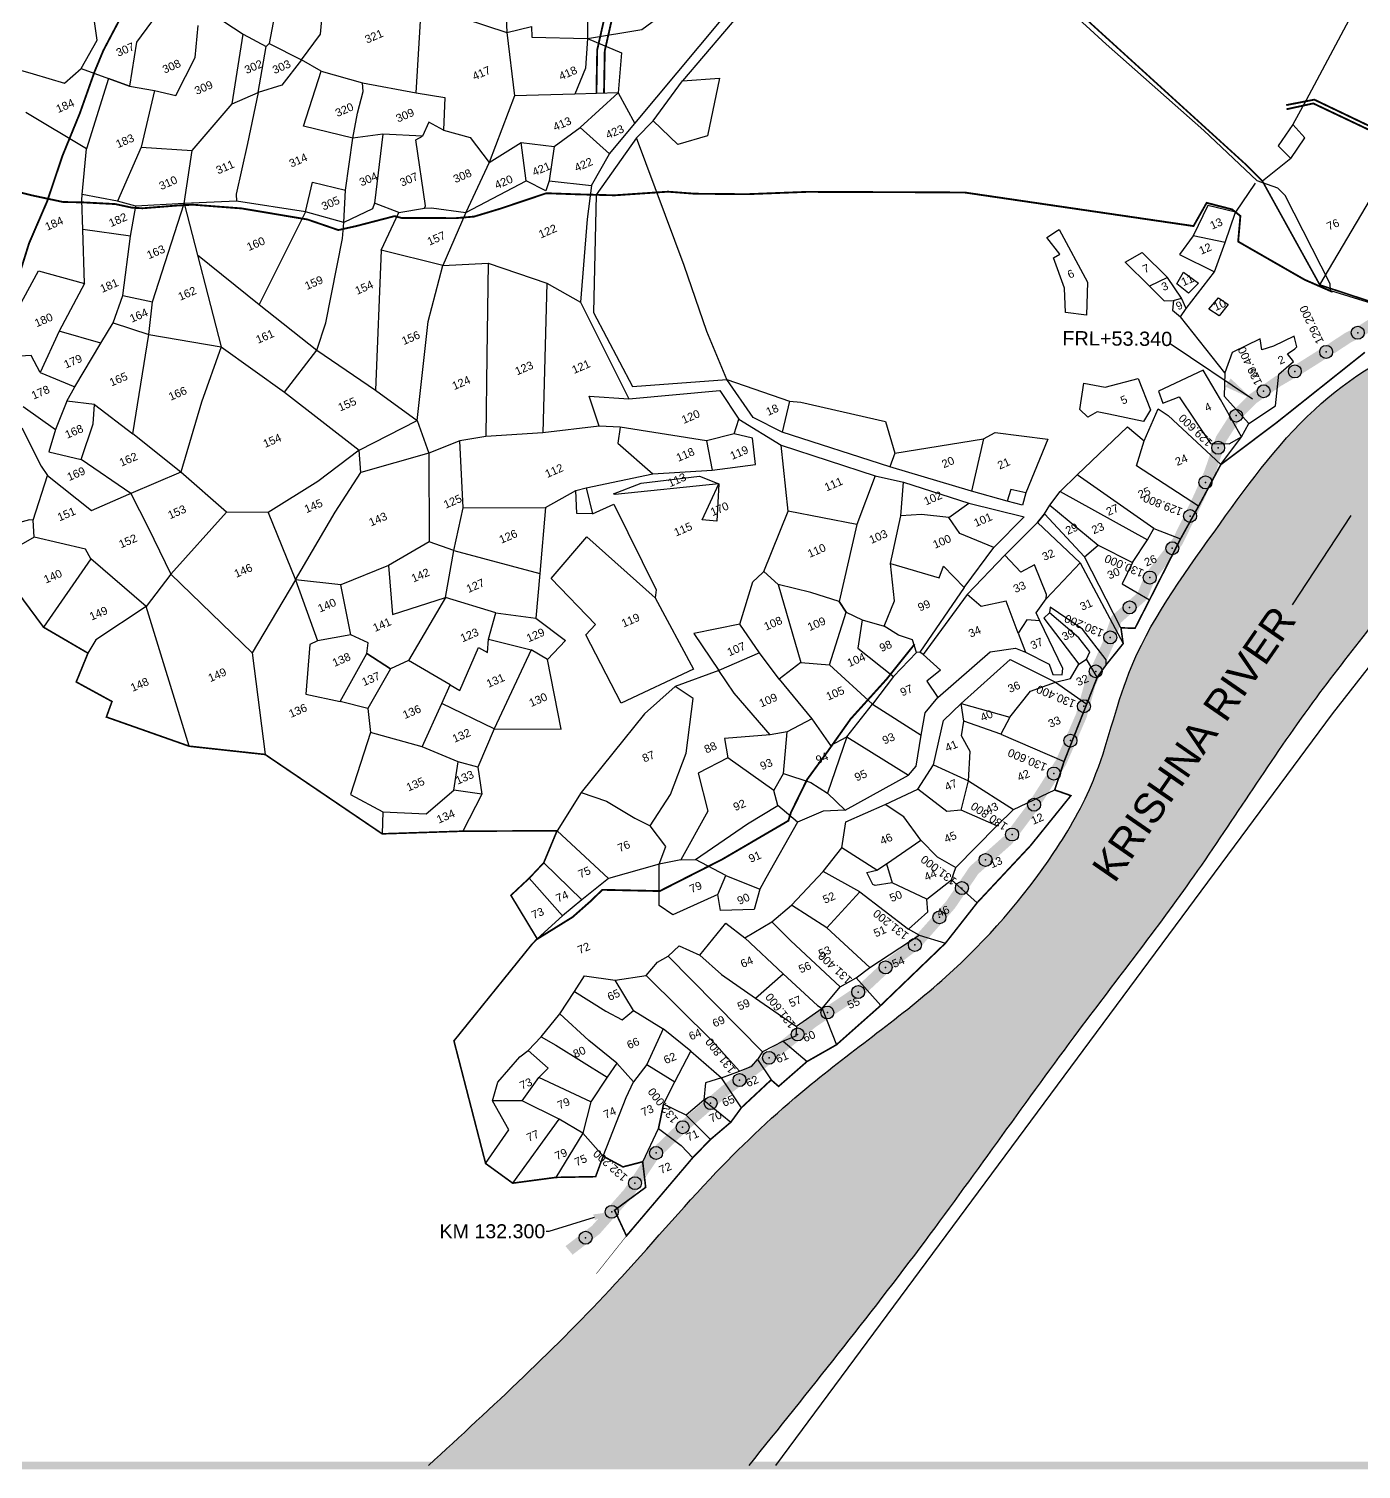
# Model space of a CAD drawing. Header units: millimetres. Extents: x 351611 to 362178, y 1842653 to 1850640.
# Drawn here: x 353673 to 357278, y 1842653 to 1846550 of the extents above; entities that cross this region are included whole.
import ezdxf
from ezdxf import colors
from ezdxf.entities.mleader import LeaderData, LeaderLine
from ezdxf.math import Vec2, Vec3

# ---------------------------------------------------------------- set-up
doc = ezdxf.new("R2010")
doc.units = ezdxf.units.MM
doc.header["$PDMODE"] = 32
doc.header["$PDSIZE"] = 35
for name, color, linetype in [('BND', 6, 'Continuous'), ('Boundary', 5, 'Continuous'), ('FRL', 3, 'Continuous'), ('Plot', 7, 'Continuous'), ('Plot NUmbers', 7, 'Continuous'), ('points', 161, 'Continuous'), ('ROAD', 1, 'Continuous'), ('ROADS', 50, 'Continuous'), ('TEXT', 7, 'Continuous')]:
    doc.layers.add(name, color=color, linetype=linetype)
doc.styles.add('FONT1', font='Arial')
doc.styles.get("Standard").update_dxf_attribs({"font": 'arial.ttf'})
doc.dimstyles.get("Standard").update_dxf_attribs({"dimtxt": 0.18, "dimasz": 0.18, "dimexe": 0.18, "dimexo": 0.0625, "dimgap": 0.09, "dimtad": 0, "dimtih": 1, "dimtoh": 1, "dimdec": 4, "dimzin": 0, "dimdsep": 46, "dimtxsty": 'Standard', "dimcen": 0.09, "dimadec": 0, "dimazin": 0, "dimtfac": 1, "dimtdec": 4, "dimtofl": 0, "dimtmove": 0, "dimatfit": 3, "dimfxl": 1, "dimtolj": 1, "dimtzin": 0, "dimarcsym": 0})

msp = doc.modelspace()

# ---------------------------------------------------------------- hatches: boundary and pattern name
h = msp.add_hatch()
h.set_pattern_fill('DASH,_O', color=4, scale=10, angle=45)
h.set_pattern_definition([(45, (0, 0), (4e-15, 44.9012806), [31.75, -31.75])])
edge = h.paths.add_edge_path()
edge.add_spline(control_points=[(361076.2, 1846537.7), (360959.7, 1846509.9), (360673.7, 1846441.6), (360272, 1846343.9), (359906.5, 1846431.1), (359626.2, 1846463), (359364.1, 1846446.6), (359104.9, 1846337), (358799.5, 1846197.8), (358471.7, 1846000.5), (358112, 1845795), (357767.7, 1845763.5), (357429.4, 1845723.5), (357120.7, 1845527.6), (356878.5, 1845184.1), (356642.8, 1844860.9), (356577, 1844537.3), (356413.4, 1844254.3), (356158.3, 1843962.3), (355809.3, 1843724.2), (355510.9, 1843444.1), (355200.5, 1843074), (354927.1, 1842822.6), (354753.9, 1842663.4)], knot_values=[0, 0, 0, 0, 360.715034, 886.041313, 1206.901347, 1473.328415, 1733.5221, 1982.292082, 2311.144252, 2740.368539, 3133.375977, 3534.049936, 3762.994726, 4150.462336, 4579.066255, 5024.529372, 5329.772665, 5552.662472, 5997.96084, 6480.06685, 6814.590068, 7222.420498, 7927.215983, 7927.215983, 7927.215983, 7927.215983], degree=3, periodic=0)
edge.add_line((354753.9, 1842663.4), (355621.9, 1842663.4))
edge.add_spline(control_points=[(355621.9, 1842663.4), (355783.3, 1842864.2), (356092.1, 1843248.2), (356473.5, 1843795), (356843.4, 1844265.1), (357126.5, 1844722), (357440.8, 1845090.2), (357609.8, 1845399.6), (357885.4, 1845552.5), (358300, 1845654), (358873.3, 1845807.6), (359412, 1845999.6), (359909.6, 1846018.1), (360371, 1846001.9), (360816.6, 1846000.3), (361086.8, 1846047.5), (361180.5, 1846063.9)], knot_values=[0, 0, 0, 0, 772.881091, 1477.556531, 1998.878309, 2567.70876, 3081.308169, 3463.429081, 3579.981676, 4014.835943, 4735.72258, 5368.465177, 5711.954778, 6220.314607, 6757.105663, 7042.147457, 7042.147457, 7042.147457, 7042.147457], degree=3, periodic=0)
edge.add_line((361180.5, 1846063.9), (361076.2, 1846537.7))
h.paths.add_polyline_path([(358890, 1846000.3), (359792.9, 1846120.2), (359776.5, 1846243.2), (358873.7, 1846123.3)], flags=24)
h.paths.add_polyline_path([(356617.4, 1844206.5), (357135.8, 1844955.3), (357033.8, 1845025.9), (356515.3, 1844277.1)], flags=24)
h.paths.add_polyline_path([(355416.8, 1843182.6), (355298.6, 1843334.7), (355256.6, 1843302.2), (355374.9, 1843150)], flags=24)
h.paths.add_polyline_path([(359901.5, 1846277.1), (359998.9, 1846446.8), (359952.1, 1846473.6), (359854.7, 1846303.9)], flags=24)

# ---------------------------------------------------------------- linework, layer by layer
at = {"const_width": 20}
msp.add_lwpolyline([(351620.9, 1850630.1), (362168, 1850630.1), (362168, 1842663.4), (351620.9, 1842663.4)], close=True, dxfattribs=at)
msp.add_lwpolyline([(355694.2, 1842663.4), (357200.8, 1844696.5), (357405.1, 1844958.1), (357823.4, 1845467.9), (358417.8, 1845621.2), (359056.2, 1845825.6), (359687.4, 1845975.9), (360470.4, 1845957.4)])
at = {"color": 4}
for points in [[(354753.9, 1842663.4), (355259.6, 1843154.4), (355533.2, 1843456.8), (355777.8, 1843685), (356154.7, 1843985.6), (356446.8, 1844321.7), (356553.7, 1844517.3), (356649.7, 1844807), (356880.1, 1845188.3), (357151.9, 1845519.7), (357485.3, 1845717.1), (357710.9, 1845756), (358106, 1845823), (358459.3, 1845995), (358832.6, 1846206.9), (359130.3, 1846346.6), (359364.1, 1846431.8), (359623.2, 1846455.3), (359888.2, 1846428.2), (360205.3, 1846379.3), (360725.4, 1846453.7), (361076.2, 1846537.7)], [(355621.9, 1842663.4), (356099, 1843271.4), (356514.7, 1843840.4), (356826.3, 1844258.4), (357147.7, 1844727.7), (357455, 1845139.2), (357691.7, 1845439.2), (357792.2, 1845498.3), (358205.9, 1845632.1), (358900.4, 1845825.6), (359511.1, 1845991), (359853.9, 1846012.7), (360362.2, 1846004.8), (360898.8, 1846020.6), (361180.5, 1846063.9)]]:
    msp.add_spline(points, degree=3, dxfattribs=at)
at = {"linetype": 'Continuous'}
for p in [(357269, 1845727.7), (357183.6, 1845676), (357098.8, 1845623.1), (357014.4, 1845569.5), (356939.8, 1845503.5), (356891.3, 1845416.7), (356856.9, 1845322.9), (356815.3, 1845232), (356767.2, 1845144.7), (356706.3, 1845065.5), (356651.7, 1844984.8), (356599.3, 1844903.6), (356559.9, 1844811.8), (356528, 1844717.3), (356491.6, 1844624.3), (356446.7, 1844535.3), (356393.1, 1844450.9), (356333.7, 1844370.4), (356261.8, 1844301.5), (356197.8, 1844225.5), (356137, 1844146.4), (356070.6, 1844071.6), (355991.2, 1844010.9), (355917, 1843944.1), (355833.7, 1843888.8), (355753.3, 1843829.5), (355675.8, 1843766.3), (355596, 1843706.1), (355517.8, 1843643.8), (355442.1, 1843578.5), (355370.3, 1843508.9), (355313.1, 1843427.2), (355250.2, 1843349.6), (355179.4, 1843279.6)]:
    msp.add_point(p, dxfattribs=at)
at = {"layer": 'BND', "lineweight": 30, "const_width": 4.33}
for points in [[(357429.3, 1845770.8), (357166.6, 1845857), (357011.1, 1846137.9), (356969.1, 1846180.3), (356505.8, 1846601.6), (356084.5, 1846969.4), (356071.1, 1846963.7)], [(357288.5, 1845674.9), (357048.5, 1845483.9), (356898.4, 1845371.1), (356838.3, 1845258.6), (356789.3, 1845169.9), (356705.7, 1845005.3), (356666.4, 1844928.5), (356628.3, 1844929.4), (356634.2, 1844886.8), (356587.9, 1844829.2), (356564.2, 1844796), (356535.6, 1844723.3), (356474.5, 1844568.3), (356448.9, 1844491), (356492.7, 1844475.6), (356383.4, 1844340.2), (356239.1, 1844185.9), (356153.2, 1844076.3), (355978.2, 1843908), (355858.2, 1843801.5), (355778.8, 1843756.4), (355701.7, 1843689), (355681.6, 1843706.6), (355601.1, 1843631.4), (355572.5, 1843592.2), (355517, 1843545.1), (355469.3, 1843495.9), (355290, 1843284.6), (355257.8, 1843354), (355342, 1843415.9), (355333.9, 1843485.1), (355280.6, 1843471.2), (355227, 1843500.2), (355206.5, 1843444.8), (355099.2, 1843442.8), (354982.1, 1843427.2), (354908.9, 1843480.3), (354823.1, 1843812.1), (355034.5, 1844073.8), (355048.5, 1844088.1), (354977.3, 1844205.8), (355027, 1844252.3), (355066.1, 1844293.8), (355102.2, 1844380.5), (354847.1, 1844379.4), (354628.9, 1844372.2), (354312.1, 1844586.9), (354106.5, 1844609.3), (353882.5, 1844688.2), (353897.7, 1844730.3), (353800.9, 1844783.1), (353832.7, 1844861), (353712.4, 1844931.2), (353578, 1845112.6)]]:
    msp.add_lwpolyline(points, dxfattribs=at)
at = {"layer": 'Boundary', "const_width": 1.44}
msp.add_lwpolyline([(355290, 1843284.6), (355208.6, 1843182.2)], dxfattribs=at)
at = {"layer": 'FRL', "color": 84, "const_width": 30}
msp.add_lwpolyline([(357324.2, 1845762.2), (357273.2, 1845729.8), (357242.2, 1845714.2), (357205, 1845689.6), (357157.8, 1845659.6), (357111.3, 1845630.3), (357053.4, 1845596.7), (356984.1, 1845548.3), (356939.4, 1845503.1), (356899.3, 1845440.5), (356868.6, 1845349.8), (356841.6, 1845287.5), (356813, 1845227.2), (356781.5, 1845163), (356707.1, 1845067.4), (356686.1, 1845015.5), (356615.4, 1844952.2), (356594.4, 1844889), (356544.8, 1844777.7), (356520.9, 1844691.6), (356466.1, 1844565.7), (356388.9, 1844444.3), (356322.7, 1844355.6), (356230.7, 1844273.9), (356166.6, 1844179.7), (356070.9, 1844071.8), (355997.2, 1844016.5), (355926.7, 1843950.6), (355794.8, 1843862.9), (355727.1, 1843808.4), (355656.8, 1843750.6), (355557, 1843677.6), (355436.9, 1843574.1), (355363.2, 1843502.1), (355295.1, 1843400.4), (355207.1, 1843300.9), (355137.1, 1843247.1), (355134.7, 1843245.1)], dxfattribs=at)
at = {"layer": 'Plot'}
for points in [[(353814.7, 1846442.5), (353857.2, 1846519), (353848.5, 1846582.3), (353866.4, 1846612.9), (353872.8, 1846623.4), (353867.8, 1846658.2), (353871.5, 1846778.4), (353876.9, 1846835.6), (353919.5, 1846877.7), (353944.3, 1846987.3), (353963.7, 1847094.6), (353871.5, 1847130.7)], [(355081.2, 1846139.2), (355195.1, 1846125.9), (355244.1, 1846212), (355312.8, 1846293.9), (355601.7, 1846639.7), (355859.3, 1846974.5), (355888.4, 1847011.9)], [(355914.1, 1847000.3), (355669.2, 1846677.3), (355442, 1846409.6), (355542, 1846416.5), (355509.3, 1846260.4), (355429.2, 1846237.5), (355362, 1846301), (355442, 1846409.6)], [(354755, 1846765.4), (354827.6, 1846750.2), (354865.2, 1846744.4), (354864.6, 1846686.9), (354960.2, 1846680.8), (354966.6, 1846540.2)], [(355218.2, 1846748.5), (355184.1, 1846643.1), (355184.4, 1846523.9)], [(354200.4, 1846570.2), (354252.5, 1846535.5), (354315, 1846502.5), (354322.9, 1846510.7), (354410.6, 1846466.1), (354462.1, 1846535.7), (354476.6, 1846697.9)], [(358264.6, 1845999.6), (358209.2, 1846054.1), (358176.3, 1846077.3), (358082, 1846159.8), (357863.3, 1846309.7), (357841.5, 1846294.6), (357717.9, 1846414.4), (357596.7, 1846504.1), (357344.7, 1846714.7), (357309.6, 1846674.2), (357251.8, 1846586.9), (357129.5, 1846357.3), (357093, 1846291.5), (357054.1, 1846233.8), (357088, 1846199.1), (357011.1, 1846137.9)], [(354720.5, 1846377.1), (354735.5, 1846616)], [(354735.5, 1846616), (354966.6, 1846540.2), (355033.2, 1846556.1), (355033.8, 1846527.6), (355184.4, 1846523.9), (355331.9, 1846548.4), (355402.7, 1846600.8)], [(353618.5, 1846579.7), (353589.9, 1846455.1), (353684.6, 1846428.1), (353768.9, 1846402.6), (353814.7, 1846442.5), (353887.8, 1846415.3), (353945.5, 1846394.8), (354013, 1846383.2), (354070.4, 1846369.2), (354122.6, 1846472), (354131.1, 1846558.6)], [(354337.8, 1846585.6), (354322.9, 1846510.7)], [(354966.6, 1846540.2), (354987.1, 1846369.1), (354918.4, 1846188.5), (354855, 1846052.7), (354793.1, 1845909.8), (354626.2, 1845950.8), (354674.4, 1846053.4), (354608.3, 1846078.1), (354602.7, 1846062.9), (354524.8, 1846025.7), (354421.7, 1846054.7), (354234.4, 1846083.6), (354093.1, 1846077.7), (353962.5, 1846070.6), (353912.6, 1846083.6), (353817.1, 1846101.8), (353828.8, 1846225.2), (353664.3, 1846323.4)], [(354004.4, 1846568.6), (353963.9, 1846513.7), (353945.5, 1846394.8), (353887.8, 1846415.3), (353828.8, 1846225.2)], [(354093.1, 1846077.7), (354115, 1846221.1), (354223, 1846347.2), (354252.5, 1846535.5)], [(354223, 1846347.2), (354293.7, 1846377.8), (354315, 1846502.5)], [(355184.4, 1846523.9), (355179.2, 1846443.4), (355149.9, 1846373.1)], [(355184.4, 1846523.9), (355276.9, 1846484.9), (355267.4, 1846376.4), (355312.8, 1846293.9)], [(354410.6, 1846466.1), (354357.4, 1846398), (354293.7, 1846377.8), (354264.8, 1846239.4), (354233.9, 1846102.7), (354234.4, 1846083.6)], [(354421.7, 1846054.7), (354440.3, 1846134.9), (354529.3, 1846113.3), (354549.4, 1846254.5), (354416.3, 1846286.8), (354463.6, 1846435.2), (354410.6, 1846466.1)], [(354463.6, 1846435.2), (354575.5, 1846403.6), (354720.5, 1846377.1), (354798.3, 1846364.6), (354794.7, 1846275.5), (354866.9, 1846255.8), (354918.4, 1846188.5), (355004.9, 1846242.9), (355094.8, 1846231.3), (355165.1, 1846283.2), (355267.4, 1846376.4), (355149.9, 1846373.1), (354987.1, 1846369.1)], [(354013, 1846383.2), (353977.1, 1846229.9), (353912.6, 1846083.6)], [(354794.7, 1846275.5), (354755.2, 1846297.1), (354738.3, 1846259.7), (354630.8, 1846265.2), (354549.4, 1846254.5), (354562.3, 1846321.6), (354577.5, 1846380.7), (354575.5, 1846403.6)], [(354630.8, 1846265.2), (354608.3, 1846078.1)], [(355165.1, 1846283.2), (355244.1, 1846212)], [(355362, 1846301), (355317.3, 1846255.5), (355208.4, 1846100.5), (355200.8, 1845782.6), (355306.7, 1845582.7), (355561.2, 1845601.6), (355507.6, 1845731.6), (355446.5, 1845909.8), (355317.3, 1846255.5)], [(357088, 1846199.1), (357125.7, 1846255.3), (357093, 1846291.5)], [(353977.1, 1846229.9), (354115, 1846221.1)], [(354674.4, 1846053.4), (354743.3, 1846064.6), (354746, 1846071.5), (354720, 1846249.3), (354738.3, 1846259.7)], [(354743.3, 1846064.6), (354762.8, 1846065.3), (354855, 1846052.7), (355018.4, 1846138.4), (355004.9, 1846242.9)], [(355094.8, 1846231.3), (355081.2, 1846139.2), (355071.8, 1846111.8), (355018.4, 1846138.4)], [(354364.6, 1845567), (354451.7, 1845680.4), (354476.2, 1845754.8), (354521.5, 1845983.2), (354524.8, 1846025.7), (354529.3, 1846113.3)], [(355195.1, 1846125.9), (355183.4, 1846034.9), (355165.6, 1845810.6)], [(356991.9, 1846132.5), (356938.4, 1846054.2)], [(357166.6, 1845857), (357314.9, 1846108.7), (357498, 1845992.2), (357429.3, 1845770.8)], [(353367.4, 1845846.1), (353487.4, 1845820.9), (353551.7, 1845805.4), (353634.9, 1845777.4), (353698.9, 1845894.9), (353823, 1845861.3), (353818.6, 1846007.3), (353816.1, 1846086.3), (353817.1, 1846101.8)], [(353775.1, 1845542.8), (353797.2, 1845581.1), (353867.6, 1845699.9), (353900.8, 1845754.8), (353926.8, 1845828.4), (353947.9, 1845989.3), (353962.5, 1846070.6)], [(354093.1, 1846077.7), (354193.4, 1845689.5), (354139.7, 1845540.4), (354084.2, 1845350.2), (353948.4, 1845292.9), (353814.7, 1845385.1)], [(353850.3, 1845534.1), (353954.5, 1845454.1), (353997.6, 1845722.9), (354007.1, 1845811.8), (354093.1, 1846077.7)], [(354093.1, 1846077.7), (354093.1, 1846077.7)], [(356804.6, 1845793.1), (356881.1, 1845892.5), (356910, 1845971.7), (356938.4, 1846054.2), (356863.6, 1846072.4), (356824.1, 1845990.3), (356786.9, 1845939.4), (356881.1, 1845892.5)], [(354421.7, 1846054.7), (354296.1, 1845804.3)], [(353947.9, 1845989.3), (353818.6, 1846007.3)], [(356428, 1845985.8), (356456.9, 1846004.6), (356460.9, 1846007.1), (356537.5, 1845864.7), (356534.6, 1845775.7), (356478.2, 1845783), (356475.2, 1845848.5), (356445.7, 1845930.2), (356463.1, 1845940.7), (356428, 1845985.8)], [(356910, 1845971.7), (356824.1, 1845990.3)], [(353900.8, 1845754.8), (353997.6, 1845722.9), (354193.4, 1845689.5), (354364.6, 1845567), (354566.2, 1845409.8), (354723.2, 1845490.8), (354753.3, 1845758.6), (354793.1, 1845909.8), (354915.5, 1845915.9), (355074.3, 1845862.1), (355165.6, 1845810.6), (355296.4, 1845549.1), (355542.5, 1845571.7), (355594.1, 1845494), (355708.9, 1845423.6), (355963.2, 1845341.1), (356039.4, 1845323.3), (356216.4, 1845267.2), (356366, 1845229.7), (356283.8, 1845146.8), (356192.6, 1845185.1), (356162.8, 1845227.6), (356216.4, 1845267.2)], [(354129.2, 1845938.8), (354296.1, 1845804.3), (354451.7, 1845680.4), (354610.6, 1845572.5), (354723.2, 1845490.8)], [(354626.2, 1845950.8), (354610.6, 1845572.5)], [(354915.5, 1845915.9), (354911.8, 1845665), (354909.5, 1845447.3)], [(356639.2, 1845918.4), (356686, 1845945.1), (356754.1, 1845877.6), (356705.2, 1845853.5), (356639.2, 1845918.4)], [(356705.2, 1845853.5), (356745.2, 1845814.2), (356770.6, 1845815.1), (356792.2, 1845821.7), (356754.1, 1845877.6)], [(356779.1, 1845860.3), (356797.9, 1845891.7), (356838.3, 1845861.7), (356810.6, 1845834.7), (356779.1, 1845860.3)], [(353823, 1845861.3), (353755, 1845732.5), (353703.2, 1845620), (353678.7, 1845665.9), (353602.6, 1845661.4)], [(355074.3, 1845862.1), (355063.4, 1845456.7), (354909.5, 1845447.3), (354839.4, 1845435.7), (354755.3, 1845401.6), (354570.8, 1845349.6), (354566.2, 1845409.8), (354455, 1845325.7), (354319.9, 1845241.9), (354207.3, 1845242.3), (354084.2, 1845350.2), (353954.5, 1845454.1)], [(353926.8, 1845828.4), (354007.1, 1845811.8)], [(356770.6, 1845815.1), (356767.4, 1845788.6), (356789.5, 1845770.7), (356804.6, 1845793.1), (356792.2, 1845821.7)], [(356866.4, 1845792), (356892.5, 1845821.9), (356918.1, 1845804.2), (356894.3, 1845773.7), (356866.4, 1845792)], [(356909.7, 1845619), (356789.5, 1845770.7)], [(353867.6, 1845699.9), (353755, 1845732.5)], [(356898.4, 1845371.1), (356954.1, 1845445.9), (356974.5, 1845482.4), (357046.9, 1845530.4), (357055.9, 1845615.8), (357095.3, 1845649.6), (357079.2, 1845670.8), (357098.7, 1845684.3), (357104.2, 1845689.4), (357097, 1845718.5), (357041.1, 1845691.2), (357009.1, 1845681.3), (357004.8, 1845711.4), (356929, 1845674), (356909.7, 1845619), (356908, 1845556), (356974.5, 1845482.4)], [(353703.2, 1845620), (353797.2, 1845581.1)], [(355561.2, 1845601.6), (355730.9, 1845542.8), (355762.3, 1845539.9), (355991.1, 1845487.6), (356016.4, 1845401.6), (356256.6, 1845440.7), (356287.7, 1845457.8), (356430.2, 1845439.7), (356370.9, 1845294.7), (356361.4, 1845261.2), (356320.2, 1845272.1), (356223.4, 1845299.1), (356002.8, 1845365.1), (355711.1, 1845458.9), (355633.2, 1845498.2), (355561.2, 1845601.6)], [(356527.6, 1845591.5), (356585.7, 1845580.3), (356674.9, 1845603.7), (356708.5, 1845519.5), (356689.6, 1845487.9), (356595.1, 1845507.3), (356564.2, 1845514), (356538.3, 1845499.8), (356517.2, 1845520.6), (356527.6, 1845591.5)], [(356954.1, 1845445.9), (356897.9, 1845547.3), (356851, 1845626.4), (356729.6, 1845569.7), (356741.4, 1845537.3), (356785.9, 1845554.3), (356870.4, 1845428.1), (356921.4, 1845427.1), (356954.1, 1845445.9)], [(353657, 1845528.2), (353744.8, 1845466), (353726.6, 1845405.4), (353814.7, 1845385.1), (353846.7, 1845481.6), (353850.3, 1845534.1), (353775.1, 1845542.8), (353744.8, 1845466)], [(355216.2, 1845474.7), (355188.7, 1845556.3), (355296.4, 1845549.1)], [(355730.9, 1845542.8), (355711.1, 1845458.9)], [(354723.2, 1845490.8), (354755.3, 1845401.6)], [(354848.5, 1845253.9), (355070.9, 1845254.6), (355152.6, 1845301.2), (355181.3, 1845308.6), (355361.3, 1845345.7), (355521.7, 1845356.2), (355639, 1845371.1), (355631.4, 1845442.7), (355581.3, 1845454.5), (355594.1, 1845494)], [(356313.6, 1845125.8), (356402.3, 1845214.7), (356421.6, 1845237.8), (356436.2, 1845261.4), (356463.5, 1845297.9), (356509.9, 1845343), (356645.6, 1845473.7), (356691.2, 1845435), (356728.7, 1845521.8), (356756.2, 1845504.2), (356898.4, 1845371.1)], [(353320.4, 1845367.6), (353328.7, 1845376.4), (353398.3, 1845405.5), (353457.4, 1845427.1), (353567, 1845452.5), (353629.7, 1845470.7), (353653.8, 1845471), (353705.8, 1845366.7), (353723.2, 1845341.5), (353842.1, 1845246.5), (353943.1, 1845291.2), (353943.1, 1845291.2), (353948.4, 1845292.9), (353995.9, 1845200.7), (354056.8, 1845074.3), (353990.3, 1844987.6), (353853.8, 1844897.2), (353832.7, 1844861)], [(355581.3, 1845454.5), (355506.2, 1845435.5), (355272.9, 1845472.7), (355216.2, 1845474.7), (355063.4, 1845456.7)], [(355272.9, 1845472.7), (355267, 1845429), (355361.3, 1845345.7)], [(354823, 1845139), (354848.5, 1845253.9), (354839.4, 1845435.7)], [(355506.2, 1845435.5), (355521.7, 1845356.2)], [(356013.1, 1844797.5), (355956.1, 1844722.9), (355839.2, 1844829.6), (355884.6, 1844971.5), (355866, 1845001.1), (355788.7, 1845024.9), (355700.4, 1845047), (355662.1, 1845082.1), (355727.3, 1845245.1), (355708.9, 1845423.6)], [(356256.6, 1845440.7), (356223.4, 1845299.1)], [(356838.3, 1845258.6), (356669.9, 1845367.7), (356691.2, 1845435)], [(354755.3, 1845401.6), (354756.3, 1845161.9), (354645.6, 1845097.8), (354516.9, 1845046)], [(356016.4, 1845401.6), (356002.8, 1845365.1)], [(353684.8, 1845221.1), (353674.5, 1845221.4), (353638.2, 1845211.9), (353546.2, 1845255), (353552.1, 1845330.4), (353485, 1845333.2), (353434.6, 1845160.7)], [(353687.1, 1845175), (353684.8, 1845221.1), (353723.2, 1845341.5)], [(354544.4, 1844910.5), (354516.9, 1845046), (354394.4, 1845059), (354501.8, 1845242.4), (354570.8, 1845349.6)], [(355255.1, 1845292.1), (355329.9, 1845321.1), (355487.6, 1845339.9), (355540, 1845319.2), (355534.5, 1845218), (355494.6, 1845221.4), (355540, 1845319.2), (355259.4, 1845290.1), (355255.1, 1845292.1)], [(355963.2, 1845341.1), (355913.7, 1845209.1), (355866, 1845001.1), (355884.6, 1844971.5), (355927.7, 1844951.6), (355987.3, 1844934.2), (356015.7, 1845002.9), (356005, 1845103.7), (356032.6, 1845232.7)], [(356717.1, 1845198.4), (356509.9, 1845343)], [(355181.3, 1845308.6), (355198.1, 1845237.8), (355156, 1845239), (355152.6, 1845301.2)], [(356162.8, 1845227.6), (356088.9, 1845235.9), (356032.6, 1845232.7), (356039.4, 1845323.3)], [(356370.9, 1845294.7), (356330.2, 1845303.7), (356320.2, 1845272.1)], [(356463.5, 1845297.9), (356700, 1845167.4)], [(355070.9, 1845254.6), (355056, 1845076.5), (355044.6, 1844956.1), (355124.7, 1844895.5), (355076, 1844843.7), (355031.8, 1844869.8), (354932.4, 1844656.5), (354790.1, 1844724.9)], [(355198.1, 1845237.8), (355255.7, 1845263.8), (355370.5, 1845032.4), (355367.4, 1845011.1), (355471.4, 1844817.5), (355275.3, 1844725.5), (355179.7, 1844910.3), (355205.8, 1844938.9), (355085.9, 1845062.9), (355182.9, 1845175.9), (355367.4, 1845011.1)], [(356436.2, 1845261.4), (356566.4, 1845152.9), (356659.9, 1845106.6), (356631.2, 1845048.5), (356705.7, 1845005.3)], [(354207.3, 1845242.3), (354056.8, 1845074.3), (354277.2, 1844861.5), (354312.1, 1844586.9)], [(354319.9, 1845241.9), (354394.4, 1845059), (354277.2, 1844861.5)], [(355913.7, 1845209.1), (355727.3, 1845245.1)], [(356628.3, 1844929.4), (356529.7, 1845121.8), (356421.6, 1845237.8), (356402.3, 1845214.7)], [(356517.6, 1845105.1), (356402.3, 1845214.7)], [(353840.6, 1845116.1), (353826.4, 1845142.4), (353687.1, 1845175), (353578, 1845112.6)], [(356659.9, 1845106.6), (356700, 1845167.4), (356717.1, 1845198.4), (356789.3, 1845169.9)], [(354813.3, 1844775.6), (354838.8, 1844759.8), (354890, 1844876.5), (354913.8, 1844862.5), (354916.2, 1844898.9), (354936.7, 1844970.4), (354800.7, 1845011.8), (354823, 1845139), (354756.3, 1845161.9)], [(354823, 1845139), (355056, 1845076.5)], [(356005, 1845103.7), (356136.3, 1845064.4), (356148.2, 1845095.9), (356203.5, 1845038.2), (356283.8, 1845146.8)], [(356529.7, 1845121.8), (356566.4, 1845152.9)], [(353990.3, 1844987.6), (353840.6, 1845116.1), (353712.4, 1844931.2)], [(354645.6, 1845097.8), (354657, 1844965.5), (354800.7, 1845011.8), (354699.8, 1844840.7), (354651.5, 1844818.6), (354587.3, 1844859.7)], [(356408.7, 1844948.8), (356398.7, 1844970.5), (356426, 1845008.2), (356426.4, 1845019.8), (356394.6, 1845099.7), (356357.2, 1845080.5), (356313.6, 1845125.8), (356212.1, 1845020)], [(356426, 1845008.2), (356517.6, 1845105.1), (356634.2, 1844886.8)], [(354394.4, 1845059), (354454, 1844894.3), (354433.5, 1844884.1), (354422.2, 1844750.4), (354515.6, 1844730.6), (354587.3, 1844859.7), (354590.7, 1844888.9), (354544.4, 1844910.5), (354454, 1844894.3)], [(355762, 1844836.1), (355703.5, 1844790.4), (355649.9, 1844862.3), (355596.4, 1844939.2), (355631.6, 1845054.3), (355658, 1845078.7), (355662.1, 1845082.1)], [(355700.4, 1845047), (355762, 1844836.1), (355839.2, 1844829.6)], [(356203.5, 1845038.2), (356083.6, 1844863.9), (356075.3, 1844863), (356064.3, 1844897), (356026.1, 1844909.4), (355987.3, 1844934.2)], [(356349.9, 1844915.3), (356317.4, 1845001.6), (356250.3, 1844987.3), (356212.1, 1845020), (356093.1, 1844857.4), (356083.6, 1844863.9)], [(354106.5, 1844609.3), (353990.3, 1844987.6)], [(356587.9, 1844829.2), (356587.8, 1844842.8), (356524.3, 1844926), (356436.3, 1844985.2), (356435, 1844969.7)], [(354908.9, 1843480.3), (354972.1, 1843571.3), (354927.6, 1843650.1), (354941.6, 1843700.6), (355001.6, 1843768.8), (355024, 1843785.8), (355059.1, 1843822.9), (355109.4, 1843885.1), (355149.8, 1843945.8), (355176.1, 1843988.4), (355259.6, 1843976.4), (355343.4, 1843988.9), (355373.6, 1844024.8), (355403.1, 1844041.6), (355432.9, 1844069.4), (355488.3, 1844044.1), (355558.6, 1844130.3), (355610.3, 1844090.7), (355683.6, 1844134.3), (355736.6, 1844179.5), (355821.9, 1844270.4), (355873.3, 1844334.2), (355883.5, 1844404.8), (355989.9, 1844451.5), (356078.8, 1844492.8), (356120.9, 1844559.3), (356147.8, 1844678.5), (356195.9, 1844724.7), (356328.1, 1844843.6), (356450.8, 1844782.3), (356491.6, 1844792.5), (356514, 1844830.8), (356534.6, 1844844.7), (356543.7, 1844864.8), (356514.6, 1844902.3), (356435, 1844969.7), (356419.4, 1844956.1), (356514, 1844830.8)], [(354936.7, 1844970.4), (355044.6, 1844956.1)], [(355596.4, 1844939.2), (355472.5, 1844913.9), (355540.2, 1844813.7), (355422.2, 1844770.9), (355338.9, 1844696.5), (355167.4, 1844483.6), (355102.2, 1844380.5)], [(355714.8, 1844535), (355789.3, 1844511), (355834.3, 1844482.4), (355881.9, 1844436.6), (356053.2, 1844531), (356074.1, 1844555.5), (356087.8, 1844639), (356098.5, 1844699.6), (356133, 1844741), (356274.4, 1844864.8), (356343.3, 1844874.9), (356369.8, 1844863.6), (356433.8, 1844831), (356443.9, 1844803.4), (356469, 1844802.5), (356471.4, 1844819.6), (356408.7, 1844948.8), (356373.3, 1844950.7), (356349.9, 1844915.3), (356369.8, 1844863.6)], [(355927.7, 1844951.6), (355916, 1844874.7), (356013.1, 1844797.5), (356075.3, 1844863)], [(354916.2, 1844898.9), (355031.8, 1844869.8)], [(355649.9, 1844862.3), (355540.2, 1844813.7)], [(354587.3, 1844859.7), (354651.5, 1844818.6)], [(354736.9, 1844607.9), (354790.1, 1844724.9), (354813.3, 1844775.6), (354699.8, 1844840.7)], [(354932.4, 1844656.5), (355113.6, 1844655), (355076, 1844843.7)], [(356093.1, 1844857.4), (356139.9, 1844815.1), (356103, 1844785.5), (356133, 1844741)], [(356564.2, 1844796), (356534.6, 1844844.7)], [(356587.9, 1844829.2), (356587.9, 1844829.2)], [(354651.5, 1844818.6), (354589.7, 1844710.9), (354515.6, 1844730.6)], [(355791.9, 1844683.2), (355724.7, 1844647.8), (355679, 1844639.9), (355581.7, 1844753), (355540.2, 1844813.7)], [(355703.5, 1844790.4), (355791.9, 1844683.2), (355841.9, 1844611.4), (355886.5, 1844634.6), (355956.1, 1844722.9)], [(355167.4, 1844483.6), (355235.7, 1844461), (355312.5, 1844414.5), (355354.5, 1844394.3), (355409.1, 1844478.9), (355451.2, 1844590.8), (355470.5, 1844738.4), (355422.2, 1844770.9)], [(356327.7, 1844687.8), (356383.1, 1844758.6), (356450.8, 1844782.3), (356535.6, 1844723.3)], [(354589.7, 1844710.9), (354596.9, 1844646.2), (354543.4, 1844478.7), (354630.4, 1844432), (354628.9, 1844372.2)], [(355956.1, 1844722.9), (356087.8, 1844639)], [(356195.8, 1844436.5), (356215.9, 1844515.7), (356220, 1844595), (356196.8, 1844637.4), (356202.7, 1844676.6), (356195.9, 1844724.7), (356327.7, 1844687.8), (356303.4, 1844641.8), (356202.7, 1844676.6)], [(354630.4, 1844432), (354747.5, 1844425.9), (354822.7, 1844490.3), (354834.3, 1844566.7), (354736.9, 1844607.9), (354596.9, 1844646.2)], [(354932.4, 1844656.5), (354887.9, 1844552.5), (354834.3, 1844566.7)], [(355679, 1844639.9), (355555.5, 1844630.3), (355563.9, 1844578.1), (355483.8, 1844536.6), (355510.4, 1844433.1), (355437.4, 1844302.3), (355378.8, 1844290), (355241.8, 1844251.1), (355169.2, 1844193.6), (355117.1, 1844150.6), (355048.5, 1844088.1)], [(355689, 1844489.6), (355714.8, 1844535), (355724.7, 1844647.8)], [(355886.5, 1844634.6), (355834.3, 1844482.4)], [(355886.5, 1844634.6), (356053.2, 1844531)], [(356303.4, 1844641.8), (356474.5, 1844568.3)], [(354887.9, 1844552.5), (354898.5, 1844479.6), (354822.7, 1844490.3)], [(355437.4, 1844302.3), (355476.8, 1844303), (355617.8, 1844399.5), (355699.7, 1844448.8), (355689, 1844489.6), (355563.9, 1844578.1)], [(356120.9, 1844559.3), (356215.9, 1844515.7), (356337.1, 1844437.6)], [(354898.5, 1844479.6), (354847.1, 1844379.4)], [(356292.4, 1844393.8), (356195.8, 1844436.5), (356157.4, 1844432.7), (356078.8, 1844492.8)], [(356169.7, 1844248.2), (356181.2, 1844281.2), (356292.4, 1844393.8), (356337.1, 1844437.6), (356448.9, 1844491)], [(355881.9, 1844436.6), (355822.7, 1844433.8), (355752.7, 1844403.6), (355699.7, 1844448.8)], [(355993.8, 1844290.8), (356086.5, 1844355.5), (356040.5, 1844417.8), (355989.9, 1844451.5)], [(355378.8, 1844290), (355396.5, 1844337.9), (355354.5, 1844394.3)], [(355752.7, 1844403.6), (355667.3, 1844252), (355650.6, 1844222.2), (355635.2, 1844167.4), (355544.2, 1844165.1), (355537.2, 1844208), (355559, 1844259.3), (355476.8, 1844303)], [(355241.8, 1844251.1), (355102.2, 1844380.5)], [(356086.5, 1844355.5), (356130.7, 1844310.4), (356181.2, 1844281.2)], [(356103.2, 1844195.2), (356009, 1844239.4), (355962.8, 1844232.5), (355957, 1844235.6), (355940.4, 1844267.9), (355967.8, 1844273.9), (355873.3, 1844334.2)], [(355169.2, 1844193.6), (355066.1, 1844293.8)], [(355537.2, 1844208), (355415.8, 1844152.7), (355378.5, 1844178.4), (355378.8, 1844290)], [(355967.8, 1844273.9), (355993.8, 1844290.8), (356009, 1844239.4)], [(355117.1, 1844150.6), (355027, 1844252.3)], [(355559, 1844259.3), (355650.6, 1844222.2)], [(355832.1, 1844117.8), (355921.2, 1844215.2), (355821.9, 1844270.4)], [(356081.7, 1844097.8), (356053, 1844114.7), (356105.3, 1844161.5), (356103.2, 1844195.2), (356169.7, 1844248.2), (356239.1, 1844185.9)], [(355921.2, 1844215.2), (356053, 1844114.7)], [(355948.8, 1844010.7), (355832.1, 1844117.8), (355736.6, 1844179.5)], [(355683.6, 1844134.3), (355734.5, 1844082.7), (355868.6, 1843958.6)], [(355639.4, 1843927.6), (355714.2, 1843993.3), (355610.3, 1844090.7)], [(355912.1, 1843982.7), (355948.8, 1844010.7), (356081.7, 1844097.8), (356153.2, 1844076.3)], [(355488.3, 1844044.1), (355547.6, 1843991.5), (355639.4, 1843927.6), (355749.8, 1843851.1), (355748.3, 1843824.6), (355714, 1843811), (355778.8, 1843756.4)], [(355657.8, 1843782.1), (355403.1, 1844041.6)], [(355149.8, 1843945.8), (355234.5, 1843892.8), (355278.1, 1843868.8), (355308.6, 1843893.9), (355259.6, 1843976.4)], [(355343.4, 1843988.9), (355522.5, 1843811.1), (355596.1, 1843730.5)], [(355714.2, 1843993.3), (355807.2, 1843907.9), (355819.3, 1843899.5), (355749.8, 1843851.1)], [(355819.3, 1843899.5), (355868.6, 1843958.6), (355912.1, 1843982.7), (355978.2, 1843908)], [(355308.6, 1843893.9), (355389.6, 1843844.3), (355344.8, 1843747.9), (355309, 1843701.1)], [(355819.3, 1843899.5), (355858.2, 1843801.5)], [(355264.2, 1843751.9), (355188.5, 1843813.1), (355109.4, 1843885.1)], [(355059.1, 1843822.9), (355098.7, 1843800.5), (355237.8, 1843714.3), (355193.4, 1843647.2), (355053.2, 1843712.9)], [(355464.3, 1843784.4), (355389.6, 1843844.3)], [(355714, 1843811), (355657.8, 1843782.1), (355644.2, 1843761.3)], [(355007.3, 1843650.2), (355053.2, 1843712.9), (355078.5, 1843738.6), (355024, 1843785.8)], [(355333.9, 1843485.1), (355376.4, 1843575.5), (355390.5, 1843640.8), (355420.8, 1843701.6), (355464.3, 1843784.4), (355547, 1843711.8), (355596.1, 1843730.5), (355628.9, 1843744.1), (355644.2, 1843761.3), (355681.6, 1843706.6)], [(355227, 1843500.2), (355289.6, 1843659.3), (355309, 1843701.1), (355264.2, 1843751.9), (355237.8, 1843714.3)], [(355344.8, 1843747.9), (355420.8, 1843701.6)], [(355601.1, 1843631.4), (355547, 1843711.8), (355503.7, 1843698.3), (355499.4, 1843652.1), (355572.5, 1843592.2)], [(355227, 1843500.2), (355171.5, 1843562.1), (355108.1, 1843600.6), (355007.3, 1843650.2), (354927.6, 1843650.1)], [(355193.4, 1843647.2), (355171.5, 1843562.1), (355099.2, 1843442.8)], [(355451.6, 1843610.8), (355390.5, 1843640.8), (355376.4, 1843575.5), (355438.2, 1843529.4), (355469.3, 1843495.9)], [(355499.4, 1843652.1), (355451.6, 1843610.8), (355517, 1843545.1)], [(354982.1, 1843427.2), (355108.1, 1843600.6)]]:
    msp.add_lwpolyline(points, dxfattribs=at)
at = {"layer": 'ROAD'}
for points in [[(357195, 1845842), (357194.1, 1845859.7), (357072.5, 1846099.3), (357053.1, 1846119), (356996.9, 1846139.1), (356852.2, 1846274.9), (356588.6, 1846508.4), (356481.3, 1846606.6), (356319.2, 1846767.9), (356132.1, 1846946), (356037.1, 1846953.1), (356004.8, 1846963.5)], [(357195, 1845842), (357443.5, 1845765.6)]]:
    msp.add_lwpolyline(points, dxfattribs=at)
at = {"layer": 'ROADS', "color": 40, "const_width": 5}
for points in [[(355229.2, 1846374.4), (355231.3, 1846490.5), (355261.8, 1846625.9), (355305.3, 1846748.4), (355360.4, 1846892.9), (355325.1, 1846944.4), (355296.2, 1846966.9), (355241.5, 1846963.1), (355151.8, 1847004.1), (355021.2, 1847052.2), (355007.1, 1847063.8), (354998.8, 1847095.7), (355021.2, 1847145.1), (355081.1, 1847274.6), (354984.5, 1847306.4), (354600.5, 1847537.6), (354428.9, 1847651.2), (354337.7, 1847731.6), (354144.5, 1847879.5), (353942.7, 1848008.3), (353905.6, 1848028.8)], [(355208.7, 1846374.7), (355210.8, 1846492.9), (355242.1, 1846631.6), (355286, 1846755.5), (355337.4, 1846890.2), (355310, 1846930.2), (355289.8, 1846945.9), (355237.7, 1846942.3), (355144, 1846985.1), (355010.8, 1847034.2), (354988.9, 1847052.2), (354977.1, 1847097.6), (355002.5, 1847153.7), (355052.8, 1847262.3), (354975.9, 1847287.6), (354589.5, 1847520.2), (354416.4, 1847634.8), (354324.6, 1847715.7), (354132.7, 1847862.7), (353932.2, 1847990.7), (353895.7, 1848010.9)], [(353925.7, 1846588.9), (353874.4, 1846491.6), (353850.8, 1846434.8), (353810.8, 1846321.9), (353763.6, 1846206.3), (353722.4, 1846083.7), (353673.3, 1845969.9), (353643.8, 1845875.5), (353635.4, 1845807.6), (353646.8, 1845790.6), (353621.6, 1845690), (353609.4, 1845630.7), (353604.7, 1845573.8), (353610.7, 1845546.9), (353591.4, 1845529.3), (353567.5, 1845480.5), (353519.2, 1845395.7), (353478.2, 1845337.7), (353459, 1845295.4), (353436.6, 1845230.9), (353425.7, 1845166.1)], [(358126.9, 1846120.5), (358018.8, 1846101.7), (357961.7, 1846094), (357928.7, 1846083.8), (357896.3, 1846089.4), (357732.1, 1846136.8), (357640.6, 1846134.4), (357508.6, 1846121.1), (357449.4, 1846218.6), (357296.6, 1846289), (357151.6, 1846358.4), (357075.4, 1846343.6)], [(357076.2, 1846332.4), (357148.7, 1846348.2), (357440.3, 1846210), (357499.5, 1846107.2), (357692.8, 1846125.1), (357745.3, 1846125.2), (357918.5, 1846069.5), (358031.4, 1846093), (358136.7, 1846110.6)], [(357201.1, 1845838.1), (357125, 1845871.4), (356945.4, 1845974.4), (356951.5, 1846043.7), (356929.1, 1846061.5), (356860.1, 1846079.2), (356824.6, 1846016.4), (356205.4, 1846107.2), (356051.3, 1846108), (355778.1, 1846108.9), (355615.6, 1846102.6), (355474.8, 1846103.9), (355402.2, 1846109.4), (355257.8, 1846099.6), (355162.4, 1846102.1), (355073, 1846105.2), (354948.5, 1846063.4), (354877.4, 1846042), (354829, 1846037.9), (354681.6, 1846038.3), (354662.5, 1846043.3), (354557.2, 1846016), (354510.2, 1846005.6), (354426.8, 1846034.2), (354248.8, 1846064.1), (354116.5, 1846074.2), (354073.4, 1846071.9), (353980.2, 1846064.5), (353951.7, 1846066.2), (353906.4, 1846075.9), (353818.8, 1846080.5), (353765.4, 1846081.5), (353679.9, 1846099.7), (353502.5, 1846145.1)], [(355046.6, 1844086.5), (355144.1, 1844146.9), (355195.1, 1844191.9), (355224.6, 1844220.8), (355380.3, 1844217.4), (355549.6, 1844303.4), (355728.2, 1844407.7), (355735.1, 1844429.9), (355779.2, 1844519.7), (355834.1, 1844594.6), (355896.6, 1844682.9), (355994, 1844790.6), (356069.9, 1844885.4)]]:
    msp.add_lwpolyline(points, dxfattribs=at)

# ---------------------------------------------------------------- texts
at = {"layer": 'Plot NUmbers'}
for s, height, p in [('321', 21.65, (354587.8, 1846509.8)), ('307', 21.65, (353914.7, 1846474)), ('308', 21.65, (354040, 1846428.6)), ('302', 21.65, (354261.9, 1846427.5)), ('303', 21.65, (354337.6, 1846427.3)), ('417', 21.65, (354878.6, 1846410.3)), ('418', 21.65, (355112.8, 1846410.4)), ('309', 21.65, (354126.8, 1846371)), ('184', 21.65, (353751.9, 1846321.8)), ('320', 21.65, (354507.7, 1846311.1)), ('309', 21.65, (354671.8, 1846296.2)), ('413', 21.65, (355097.1, 1846273.2)), ('183', 21.65, (353913.9, 1846226.8)), ('423', 21.65, (355239.6, 1846251.6)), ('311', 21.65, (354185, 1846156)), ('314', 21.65, (354382.8, 1846174.4)), ('421', 21.65, (355040.6, 1846151.1)), ('422', 21.65, (355154.9, 1846162.8)), ('310', 21.65, (354030.7, 1846113.5)), ('304', 21.65, (354572.8, 1846123.5)), ('307', 21.65, (354682.4, 1846122.8)), ('308', 21.65, (354827, 1846132.2)), ('420', 21.65, (354938.8, 1846115.8)), ('305', 21.65, (354470.2, 1846058.3)), ('184', 21.65, (353722.1, 1846003.3)), ('182', 21.65, (353894.9, 1846013.2)), ('13', 21.65, (356874.9, 1846006.5)), ('76', 21.65, (357190.8, 1846004)), ('157', 21.65, (354756.5, 1845963.2)), ('122', 21.65, (355058, 1845982.6)), ('163', 21.65, (353997.5, 1845926.4)), ('160', 21.65, (354268, 1845948.5)), ('12', 21.65, (356845.1, 1845938.5)), ('7', 21.6, (356692.5, 1845888.4)), ('159', 21.65, (354425.1, 1845843.2)), ('6', 21.6, (356489, 1845873.8)), ('11', 21.65, (356796.9, 1845853.4)), ('181', 21.65, (353871.2, 1845835.5)), ('162', 21.65, (354082.2, 1845814)), ('154', 21.65, (354561.2, 1845830.2)), ('3', 21.6, (356743.3, 1845840.3)), ('9', 21.6, (356782.6, 1845788.4)), ('10', 21.65, (356884.2, 1845786.3)), ('180', 21.65, (353693.9, 1845742.4)), ('164', 21.65, (353951.3, 1845754.8)), ('161', 21.65, (354292.8, 1845697.8)), ('156', 21.65, (354687.5, 1845694.2)), ('179', 21.65, (353773.1, 1845630.6)), ('123', 21.65, (354994, 1845612.2)), ('121', 21.65, (355148.1, 1845616)), ('2', 21.6, (357058.6, 1845641.2)), ('165', 21.65, (353896.3, 1845582.1)), ('124', 21.65, (354823.8, 1845572.4)), ('3', 21.6, (356984.8, 1845605)), ('178', 21.65, (353685.3, 1845546.7)), ('166', 21.65, (354056.5, 1845543.6)), ('155', 21.65, (354515.2, 1845514.5)), ('18', 21.65, (355673.4, 1845502.7)), ('5', 21.6, (356632.8, 1845533.1)), ('4', 21.6, (356860.1, 1845513.6)), ('120', 21.65, (355445, 1845480.9)), ('168', 21.65, (353776.2, 1845440.7)), ('154', 21.65, (354312.3, 1845416)), ('118', 21.65, (355430.4, 1845378.3)), ('119', 21.65, (355576.1, 1845383.5)), ('162', 21.65, (353923.1, 1845365.3)), ('112', 21.65, (355075.4, 1845334.6)), ('20', 21.65, (356149, 1845361)), ('21', 21.65, (356299.8, 1845357.5)), ('24', 21.65, (356780.5, 1845367.2)), ('169', 21.65, (353781.7, 1845326.3)), ('113', 21.65, (355407.8, 1845309.7)), ('111', 21.65, (355831.5, 1845298.3)), ('125', 21.65, (354800.8, 1845251.5)), ('102', 21.65, (356100.6, 1845260.5)), ('25', 21.65, (356680, 1845278.4)), ('151', 21.65, (353755.6, 1845217.2)), ('153', 21.65, (354054.6, 1845223)), ('145', 21.65, (354424, 1845239.3)), ('170', 21.65, (355523, 1845231.3)), ('27', 21.65, (356593.9, 1845232.2)), ('143', 21.65, (354598.6, 1845203.5)), ('115', 21.65, (355424.2, 1845176.2)), ('101', 21.65, (356235.8, 1845202)), ('29', 21.65, (356483.9, 1845180.9)), ('23', 21.65, (356554.6, 1845182.5)), ('152', 21.65, (353921.9, 1845144.3)), ('126', 21.65, (354951.1, 1845156.7)), ('103', 21.65, (355952.6, 1845156.3)), ('100', 21.65, (356124.9, 1845143.2)), ('110', 21.65, (355785.8, 1845118.6)), ('32', 21.65, (356420.4, 1845110.3)), ('146', 21.65, (354234, 1845064.4)), ('26', 21.65, (356697, 1845095)), ('140', 21.65, (353718.7, 1845048.9)), ('142', 21.65, (354713.4, 1845051.9)), ('127', 21.65, (354862.2, 1845023.5)), ('30', 21.65, (356597, 1845060.2)), ('33', 21.65, (356342.5, 1845023.5)), ('149', 21.65, (353842.3, 1844948.8)), ('140', 21.65, (354460.4, 1844970.5)), ('99', 21.65, (356084.2, 1844973.4)), ('31', 21.65, (356522.9, 1844975.6)), ('141', 21.65, (354609.4, 1844918)), ('119', 21.65, (355282.2, 1844930.1)), ('108', 21.65, (355667.9, 1844921.8)), ('109', 21.65, (355785.5, 1844920.4)), ('123', 21.65, (354846.2, 1844890.1)), ('129', 21.65, (355025, 1844890)), ('34', 21.65, (356221.2, 1844902.7)), ('37', 21.65, (356389.1, 1844870.4)), ('39', 21.65, (356474.4, 1844894.4)), ('138', 21.65, (354499.8, 1844823.5)), ('107', 21.65, (355568.3, 1844852.2)), ('104', 21.65, (355893, 1844823.1)), ('98', 21.65, (355980.2, 1844863.8)), ('148', 21.65, (353953.6, 1844756.1)), ('149', 21.65, (354163.6, 1844782.3)), ('137', 21.65, (354579.6, 1844771.5)), ('131', 21.65, (354916.6, 1844767)), ('36', 21.65, (356327.5, 1844753.1)), ('32', 21.65, (356512.5, 1844771.4)), ('130', 21.65, (355032, 1844715)), ('109', 21.65, (355654.6, 1844713.9)), ('105', 21.65, (355836, 1844732.5)), ('97', 21.65, (356036.5, 1844743.8)), ('136', 21.65, (354381.9, 1844685.6)), ('136', 21.65, (354690.2, 1844682.4)), ('40', 21.65, (356253.4, 1844675.5)), ('33', 21.65, (356437, 1844658.7)), ('132', 21.65, (354824.5, 1844618.2)), ('93', 21.65, (355988.1, 1844613.6)), ('87', 21.65, (355338.4, 1844565)), ('88', 21.65, (355506.2, 1844589.3)), ('94', 21.65, (355807.9, 1844560.8)), ('41', 21.65, (356157.9, 1844593.5)), ('93', 21.65, (355657.1, 1844544)), ('135', 21.65, (354699.9, 1844486.5)), ('133', 21.65, (354833.1, 1844505)), ('95', 21.65, (355912.9, 1844513.8)), ('47', 21.65, (356156.8, 1844487.9)), ('42', 21.65, (356353.2, 1844514)), ('134', 21.65, (354782, 1844399.6)), ('92', 21.65, (355584.6, 1844433.4)), ('43', 21.65, (356268, 1844425.4)), ('12', 21.65, (356390.7, 1844396.4)), ('76', 21.65, (355271.6, 1844322.3)), ('46', 21.65, (355981.7, 1844341.8)), ('45', 21.65, (356155.2, 1844346.9)), ('91', 21.65, (355626.3, 1844293.6)), ('75', 21.65, (355165, 1844251.8)), ('44', 21.65, (356101.3, 1844244.1)), ('13', 21.65, (356279, 1844278.8)), ('79', 21.65, (355466.1, 1844211.6)), ('74', 21.65, (355104.7, 1844186.3)), ('90', 21.65, (355595.4, 1844179.7)), ('52', 21.65, (355826.9, 1844182.9)), ('50', 21.65, (356007.8, 1844187.1)), ('73', 21.65, (355038.5, 1844141)), ('46', 21.65, (356135.8, 1844146.4)), ('51', 21.65, (355964.6, 1844092)), ('72', 21.65, (355163.3, 1844046.6)), ('53', 21.65, (355815.4, 1844036.8)), ('64', 21.65, (355604.4, 1844009.1)), ('56', 21.65, (355761.5, 1843994.6)), ('54', 21.65, (356014.6, 1844009)), ('65', 21.65, (355244.1, 1843920)), ('59', 21.65, (355595.9, 1843894)), ('57', 21.65, (355735.5, 1843902.4)), ('55', 21.65, (355893.4, 1843897.8)), ('69', 21.65, (355528.2, 1843848.2)), ('66', 21.65, (355296.8, 1843789.4)), ('64', 21.65, (355464.6, 1843813.2)), ('60', 21.65, (355773, 1843808)), ('80', 21.65, (355151.3, 1843765.4)), ('62', 21.65, (355396.4, 1843748.9)), ('61', 21.65, (355699.9, 1843751.2)), ('73', 21.65, (355006.6, 1843679.8)), ('62', 21.65, (355618.8, 1843686.5)), ('79', 21.65, (355108.8, 1843626.6)), ('65', 21.65, (355554.4, 1843633.3)), ('74', 21.65, (355233.6, 1843601.3)), ('73', 21.65, (355335.3, 1843607.4)), ('70', 21.65, (355519.6, 1843590.9)), ('77', 21.65, (355025.2, 1843539)), ('71', 21.65, (355457.4, 1843539.9)), ('79', 21.65, (355101.6, 1843489.2)), ('75', 21.65, (355154.9, 1843472.6)), ('72', 21.65, (355383.9, 1843451.7))]:
    msp.add_text(s, height=height, rotation=23.4179, dxfattribs=at).set_placement(p)
at = {"layer": 'points', "color": 1, "style": 'FONT1'}
for s, rotation, p in [('129.200', 115.3866, (357177.8, 1845703.9)), ('129.400', 115.3866, (357010.9, 1845592.4)), ('129.600', 136.3932, (356877.6, 1845433.3)), ('129.800', 158.5683, (356797.3, 1845251.8)), ('130.000', 157.0196, (356692.2, 1845085.5)), ('130.200', 157.0196, (356583.5, 1844923.3)), ('130.400', 157.0196, (356507.7, 1844732)), ('130.600', 157.0196, (356430.2, 1844560.5)), ('130.800', 146.028, (356323.6, 1844397.7)), ('131.000', 142.8929, (356185.6, 1844248.8)), ('131.200', 141.7492, (356055.7, 1844100.8)), ('131.400', 137.2667, (355902.8, 1843979.6)), ('131.600', 127.8436, (355749.5, 1843856.1)), ('131.800', 127.8436, (355587.1, 1843734.7)), ('132.000', 127.8436, (355431.5, 1843599.9)), ('132.200', 137.9688, (355294.8, 1843445.8))]:
    msp.add_text(s, height=22, rotation=rotation, dxfattribs=at).set_placement(p)
at = {"layer": 'TEXT', "color": 5}
msp.add_text('FRL+53.340', height=38.49, rotation=359.5381, dxfattribs=at).set_placement((356469.5, 1845694.1))
at = {"layer": 'TEXT', "color": 4}
msp.add_text('KRISHNA RIVER', height=80, rotation=55.3005, dxfattribs=at).set_placement((356611, 1844236))

# ---------------------------------------------------------------- leaders
at = {"color": 5}
msp.add_leader([(356984.1, 1845548.3), (356761.8, 1845698.2)], dimstyle='Standard', override={"dimasz": 80, "dimgap": 0.09, "dimtad": 0}, dxfattribs=at)
at = {"color": 4}
msp.add_leader([(357250.6, 1845233.7), (357091.8, 1844991.5)], dimstyle='Standard', override={"dimasz": 100, "dimgap": 0.09, "dimtad": 0}, dxfattribs=at)
at = {"layer": 'TEXT', "color": 5}
ml = msp.add_multileader_mtext('Standard', dxfattribs=at)
ml.set_content('KM 132.300', color=5)
ml.set_leader_properties()
ml.build(insert=Vec2(0, 0))
ml.multileader.update_dxf_attribs({"arrow_head_size": 50})
ctx = ml.context
ctx.base_point, ctx.char_height, ctx.arrow_head_size, ctx.plane_origin = Vec3(354788.5, 1843296.7), 38, 50, Vec3(355755.7, 1843570.3)
ctx.text_align_type = 2
notes = []
notes.append((ctx, [(1, (1, 1, 0), (355080.3, 1843296.7), (-1, 0), 8, [(0, [(355250.2, 1843349.6)], 0, [])])]))
ctx.mtext.insert, ctx.mtext.alignment, ctx.mtext.flow_direction = Vec3(355070.3, 1843316.1), 3, 5
for ctx, leaders in notes:
    for number, flags, end, landing, length, lines in leaders:
        leader = LeaderData()
        leader.index, (leader.has_last_leader_line, leader.has_dogleg_vector, leader.attachment_direction) = number, flags
        leader.last_leader_point, leader.dogleg_vector, leader.dogleg_length = Vec3(end), Vec3(landing), length
        for number, points, colour, breaks in lines:
            line = LeaderLine()
            line.index, line.vertices, line.color, line.breaks = number, Vec3.list(points), colors.encode_raw_color(colour), breaks
            leader.lines.append(line)
        ctx.leaders.append(leader)

doc.saveas('drawing.dxf')
